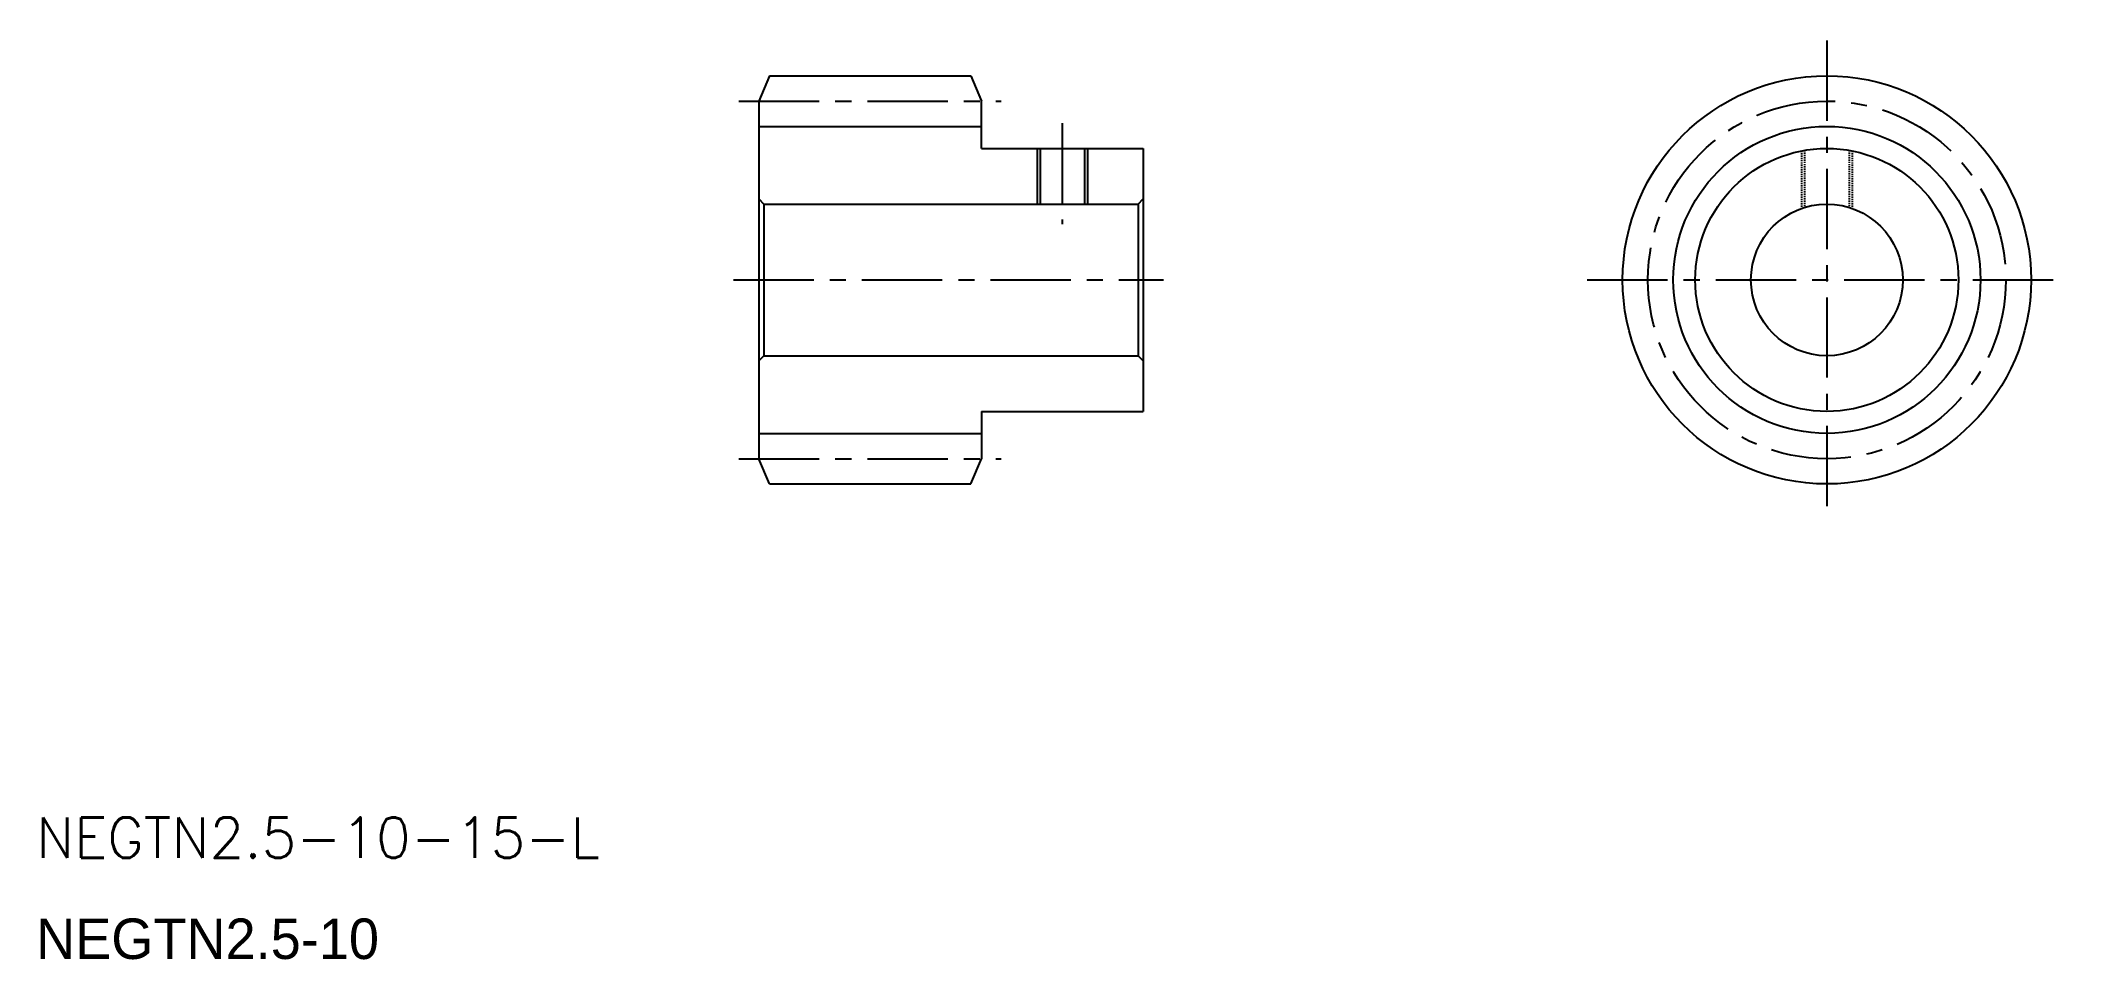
# Model space of a CAD drawing. Extents: x -52 to 149, y 103 to 194.
import ezdxf

# ---------------------------------------------------------------- set-up
doc = ezdxf.new("R2010")
doc.units = 0
doc.header["$LTSCALE"] = 0.25
doc.linetypes.add('CENTER', pattern=[50.8, 31.75, -6.35, 6.35, -6.35])
doc.linetypes.add('DASHED', pattern=[0.75, 0.5, -0.25])
doc.layers.get('0').update_dxf_attribs({"linetype": 'CONTINUOUS'})
doc.layers.add('CENTER', color=1, linetype='CENTER')
doc.styles.add('MISUMI', font='txt.shx')

msp = doc.modelspace()

# ---------------------------------------------------------------- linework, layer by layer
at = {"color": 7, "linetype": 'CONTINUOUS'}
for p, q in [((20.36, 190.68), (19.3, 188.18)), ((20.36, 190.68), (40.25, 190.68)), ((40.25, 190.68), (41.3, 188.18)), ((19.3, 188.18), (19.3, 152.82)), ((41.3, 183.5), (41.3, 188.18)), ((41.3, 183.5), (57.3, 183.5)), ((47.1, 183.5), (47.1, 178)), ((51.5, 183.5), (51.5, 178)), ((57.3, 183.5), (57.3, 157.5)), ((19.3, 178.5), (19.3, 162.5)), ((19.3, 178.5), (19.8, 178)), ((56.8, 178), (57.3, 178.5)), ((19.8, 178), (56.8, 178)), ((19.8, 178), (19.8, 163)), ((56.8, 178), (56.8, 163)), ((19.3, 172.75), (19.3, 172.75)), ((19.3, 170.5), (19.3, 170.5)), ((19.3, 162.5), (19.8, 163)), ((19.8, 163), (56.8, 163)), ((56.8, 163), (57.3, 162.5)), ((41.3, 157.5), (57.3, 157.5)), ((41.3, 157.5), (41.3, 152.82)), ((20.36, 150.32), (19.3, 152.82)), ((40.25, 150.32), (41.3, 152.82)), ((20.36, 150.32), (40.25, 150.32))]:
    msp.add_line(p, q, dxfattribs=at)
at = {"color": 3, "linetype": 'CONTINUOUS'}
for p, q in [((19.3, 185.68), (41.3, 185.68)), ((46.8, 183.5), (46.8, 178)), ((51.8, 183.5), (51.8, 178)), ((19.3, 155.32), (41.3, 155.32))]:
    msp.add_line(p, q, dxfattribs=at)
at = {"color": 3, "linetype": 'DASHED'}
for p, q in [((122.35, 183.25), (122.35, 177.57)), ((122.65, 183.31), (122.65, 177.67)), ((127.05, 183.31), (127.05, 177.67)), ((127.35, 183.25), (127.35, 177.57))]:
    msp.add_line(p, q, dxfattribs=at)
at = {"color": 7, "linetype": 'CONTINUOUS'}
for radius in [20.18, 13, 7.5]:
    msp.add_circle((124.85, 170.5), radius, dxfattribs=at)
at = {"color": 3, "linetype": 'CONTINUOUS'}
msp.add_circle((124.85, 170.5), 15.18, dxfattribs=at)
at = {"layer": 'CENTER', "color": 1, "linetype": 'CENTER'}
for p, q in [((124.85, 194.17), (124.85, 146.82)), ((17.34, 188.18), (43.26, 188.18)), ((49.3, 186), (49.3, 176)), ((16.8, 170.5), (59.3, 170.5)), ((101.17, 170.5), (148.53, 170.5)), ((17.34, 152.82), (43.26, 152.82))]:
    msp.add_line(p, q, dxfattribs=at)
msp.add_circle((124.85, 170.5), 17.68, dxfattribs=at)

# ---------------------------------------------------------------- texts
at = {"color": 7, "linetype": 'CONTINUOUS', "style": 'MISUMI'}
msp.add_text('NEGTN2.5-10-15-L', height=4, dxfattribs=at).set_placement((-52.11, 113.35))
at = {"color": 7, "linetype": 'CONTINUOUS'}
msp.add_text('NEGTN2.5-10', height=4, dxfattribs=at).set_placement((-52.11, 103.35))

doc.saveas('drawing.dxf')
